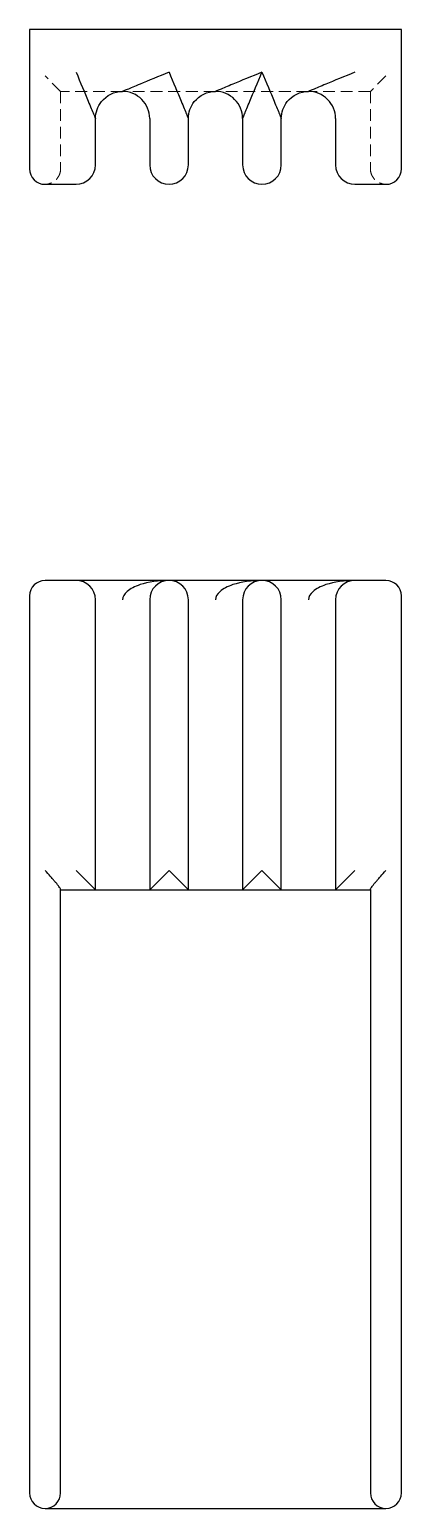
# Model space of a CAD drawing. Header units: millimetres. Extents: x 63 to 231, y 7 to 166.
# Drawn here: x 63 to 103, y 7 to 166.3 of the extents above.
import ezdxf

# ---------------------------------------------------------------- set-up
doc = ezdxf.new("R2010")
doc.units = ezdxf.units.MM
doc.linetypes.add('HIDDEN', pattern=[1.905, 1.27, -0.635])

msp = doc.modelspace()

# ---------------------------------------------------------------- linework, layer by layer
at = {"color": 7, "linetype": 'Continuous', "lineweight": 25}
for p, q in [((63, 166.33), (63, 151.75)), ((64.67, 166.33), (63, 166.33)), ((101.33, 166.33), (64.67, 166.33)), ((103, 166.33), (101.33, 166.33)), ((103, 151.75), (103, 166.33)), ((70.09, 151.75), (70.09, 156.75)), ((75.92, 156.75), (75.92, 151.75)), ((80.08, 151.75), (80.08, 156.75)), ((85.92, 156.75), (85.92, 151.75)), ((90.08, 151.75), (90.08, 156.75)), ((95.91, 156.75), (95.91, 151.75)), ((63, 151.75), (63, 151.33)), ((103, 151.33), (103, 151.75)), ((64.67, 149.67), (68, 149.67)), ((98, 149.67), (101.33, 149.67)), ((68, 106.98), (64.67, 106.98)), ((78, 106.98), (68, 106.98)), ((88, 106.98), (78, 106.98)), ((98, 106.98), (88, 106.98)), ((101.33, 106.98), (98, 106.98)), ((63, 105.31), (63, 104.9)), ((103, 104.9), (103, 105.31)), ((63, 104.9), (63, 8.67)), ((70.09, 73.65), (70.09, 104.9)), ((75.92, 104.9), (75.92, 73.65)), ((80.08, 73.65), (80.08, 104.9)), ((85.92, 104.9), (85.92, 73.65)), ((90.08, 73.65), (90.08, 104.9)), ((95.91, 104.9), (95.91, 73.65)), ((103, 8.67), (103, 104.9)), ((68, 75.74), (70.09, 73.65)), ((75.92, 73.65), (78, 75.74)), ((78, 75.74), (80.08, 73.65)), ((85.92, 73.65), (88, 75.74)), ((88, 75.74), (90.08, 73.65)), ((98, 75.74), (95.91, 73.65)), ((66.34, 8.67), (66.34, 73.69)), ((66.34, 73.65), (70.09, 73.65)), ((70.09, 73.65), (73, 73.65)), ((73, 73.65), (75.92, 73.65)), ((75.92, 73.65), (80.08, 73.65)), ((80.08, 73.65), (83, 73.65)), ((83, 73.65), (85.92, 73.65)), ((85.92, 73.65), (90.08, 73.65)), ((90.08, 73.65), (93, 73.65)), ((93, 73.65), (95.91, 73.65)), ((95.91, 73.65), (99.66, 73.65)), ((99.66, 73.69), (99.66, 8.67)), ((64.67, 7), (101.33, 7))]:
    msp.add_line(p, q, dxfattribs=at)
at = {"color": 7, "linetype": 'HIDDEN', "lineweight": 18}
for p, q in [((66.34, 159.67), (64.67, 161.33)), ((101.33, 161.33), (99.66, 159.67)), ((66.34, 159.67), (66.34, 151.75)), ((73, 159.67), (66.34, 159.67)), ((83, 159.67), (73, 159.67)), ((93, 159.67), (83, 159.67)), ((99.66, 159.67), (93, 159.67)), ((99.66, 159.67), (99.66, 151.75)), ((66.34, 151.33), (66.34, 151.75)), ((99.66, 151.75), (99.66, 151.33))]:
    msp.add_line(p, q, dxfattribs=at)
at = {"color": 7, "linetype": 'Continuous', "lineweight": 25}
for centre, radius, start, end in [((68, 151.75), 2.08, 270, 0), ((78, 151.75), 2.08, 180, 0), ((88, 151.75), 2.08, 180, 0), ((98, 151.75), 2.08, 180, 270), ((64.67, 151.33), 1.67, 180, 270), ((101.33, 151.33), 1.67, 270, 0), ((64.67, 105.31), 1.67, 90, 180), ((68, 104.9), 2.08, 0, 90), ((78, 104.9), 2.08, 0, 180), ((88, 104.9), 2.08, 0, 180), ((98, 104.9), 2.08, 90, 180), ((101.33, 105.31), 1.67, 0, 90), ((64.67, 8.67), 1.67, 180, 0), ((101.33, 8.67), 1.67, 180, 0)]:
    msp.add_arc(centre, radius, start, end, dxfattribs=at)
for points, knots in [([(68, 161.75), (68.47, 160.63), (69.25, 158.76), (69.94, 157.09), (70.09, 156.75), (70.09, 156.75)], [-1.570796, -1.570796, -1.570796, -1.570796, -0.897598, -0.448799, 0, 0, 0, 0]), ([(78, 161.75), (76.88, 161.28), (75.02, 160.51), (73.34, 159.81), (73, 159.67), (73, 159.67)], [-1.570796, -1.570796, -1.570796, -1.570796, -0.897598, -0.448799, 0, 0, 0, 0]), ([(78, 161.75), (78.47, 160.63), (79.24, 158.76), (79.94, 157.09), (80.08, 156.75), (80.08, 156.75)], [-1.570796, -1.570796, -1.570796, -1.570796, -0.897598, -0.448799, 0, 0, 0, 0]), ([(88, 161.75), (86.88, 161.28), (85.01, 160.51), (83.34, 159.81), (83, 159.67), (83, 159.67)], [0, 0, 0, 0, 0.673198, 1.121997, 1.570796, 1.570796, 1.570796, 1.570796]), ([(85.92, 156.75), (85.92, 156.75), (86.06, 157.09), (86.76, 158.76), (87.53, 160.63), (88, 161.75)], [0, 0, 0, 0, 0.448799, 0.897598, 1.570796, 1.570796, 1.570796, 1.570796]), ([(88, 161.75), (88.47, 160.63), (89.24, 158.76), (89.94, 157.09), (90.08, 156.75), (90.08, 156.75)], [-1.570796, -1.570796, -1.570796, -1.570796, -0.897598, -0.448799, 0, 0, 0, 0]), ([(98, 161.75), (96.88, 161.28), (95.01, 160.51), (93.34, 159.81), (93, 159.67), (93, 159.67)], [-1.570796, -1.570796, -1.570796, -1.570796, -0.897598, -0.448799, 0, 0, 0, 0]), ([(70.09, 156.75), (70.09, 157.4), (70.62, 158.93), (72.13, 159.67), (73, 159.67)], [0, 0, 0, 0, 0.428571, 1, 1, 1, 1]), ([(75.92, 156.75), (75.92, 157.13), (75.84, 157.51), (75.55, 158.22), (75.33, 158.54), (74.79, 159.08), (74.47, 159.3), (73.77, 159.59), (73.38, 159.67), (73, 159.67)], [0, 0, 0, 0, 0.25, 0.25, 0.5, 0.5, 0.75, 0.75, 1, 1, 1, 1]), ([(80.08, 156.75), (80.08, 157.4), (80.62, 158.93), (82.13, 159.67), (83, 159.67)], [0, 0, 0, 0, 0.428571, 1, 1, 1, 1]), ([(85.92, 156.75), (85.92, 157.13), (85.84, 157.51), (85.55, 158.22), (85.33, 158.54), (84.79, 159.08), (84.47, 159.3), (83.76, 159.59), (83.38, 159.67), (83, 159.67)], [0, 0, 0, 0, 0.25, 0.25, 0.5, 0.5, 0.75, 0.75, 1, 1, 1, 1]), ([(90.08, 156.75), (90.08, 157.4), (90.61, 158.93), (92.13, 159.67), (93, 159.67)], [0, 0, 0, 0, 0.428571, 1, 1, 1, 1]), ([(95.91, 156.75), (95.91, 157.13), (95.84, 157.51), (95.55, 158.22), (95.33, 158.54), (94.79, 159.08), (94.47, 159.3), (93.76, 159.59), (93.38, 159.67), (93, 159.67)], [0, 0, 0, 0, 0.25, 0.25, 0.5, 0.5, 0.75, 0.75, 1, 1, 1, 1]), ([(78, 106.98), (76.88, 106.98), (75.02, 106.71), (73.34, 105.83), (73, 105.21), (73, 104.9)], [-1.570796, -1.570796, -1.570796, -1.570796, -0.897598, -0.448799, 0, 0, 0, 0]), ([(88, 106.98), (86.88, 106.98), (85.01, 106.71), (83.34, 105.83), (83, 105.21), (83, 104.9)], [0, 0, 0, 0, 0.673198, 1.121997, 1.570796, 1.570796, 1.570796, 1.570796]), ([(98, 106.98), (96.88, 106.98), (95.01, 106.71), (93.34, 105.83), (93, 105.21), (93, 104.9)], [-1.570796, -1.570796, -1.570796, -1.570796, -0.897598, -0.448799, 0, 0, 0, 0]), ([(66.34, 73.69), (66.34, 73.72), (66.32, 73.76), (66.26, 73.87), (66.21, 73.94), (66.1, 74.08), (66.04, 74.17), (65.9, 74.34), (65.82, 74.43), (65.66, 74.61), (65.58, 74.71), (65.41, 74.91), (65.32, 75.01), (65.05, 75.31), (64.86, 75.53), (64.67, 75.74)], [0, 0, 0, 0, 0.125, 0.125, 0.25, 0.25, 0.375, 0.375, 0.5, 0.5, 0.625, 0.625, 0.75, 0.75, 1, 1, 1, 1]), ([(99.66, 73.69), (99.66, 73.72), (99.68, 73.76), (99.74, 73.87), (99.79, 73.94), (99.9, 74.08), (99.96, 74.17), (100.1, 74.34), (100.18, 74.43), (100.34, 74.61), (100.42, 74.71), (100.59, 74.91), (100.68, 75.01), (100.95, 75.31), (101.14, 75.53), (101.33, 75.74)], [0, 0, 0, 0, 0.125, 0.125, 0.25, 0.25, 0.375, 0.375, 0.5, 0.5, 0.625, 0.625, 0.75, 0.75, 1, 1, 1, 1])]:
    msp.add_open_spline(points, degree=3, knots=knots, dxfattribs=at)
at = {"color": 7, "linetype": 'HIDDEN', "lineweight": 18}
for points in [[(66.34, 151.33), (66.34, 151.2), (66.32, 151.06), (66.26, 150.81), (66.21, 150.69), (66.1, 150.48), (66.04, 150.38), (65.9, 150.2), (65.82, 150.13), (65.66, 149.99), (65.58, 149.93), (65.41, 149.84), (65.32, 149.8), (65.05, 149.7), (64.86, 149.67), (64.67, 149.67)], [(99.66, 151.33), (99.66, 151.2), (99.68, 151.06), (99.74, 150.81), (99.79, 150.69), (99.9, 150.48), (99.96, 150.38), (100.1, 150.2), (100.18, 150.13), (100.34, 149.99), (100.42, 149.93), (100.59, 149.84), (100.68, 149.8), (100.95, 149.7), (101.14, 149.67), (101.33, 149.67)]]:
    msp.add_open_spline(points, degree=3, knots=[0, 0, 0, 0, 0.125, 0.125, 0.25, 0.25, 0.375, 0.375, 0.5, 0.5, 0.625, 0.625, 0.75, 0.75, 1, 1, 1, 1], dxfattribs=at)

doc.saveas('drawing.dxf')
